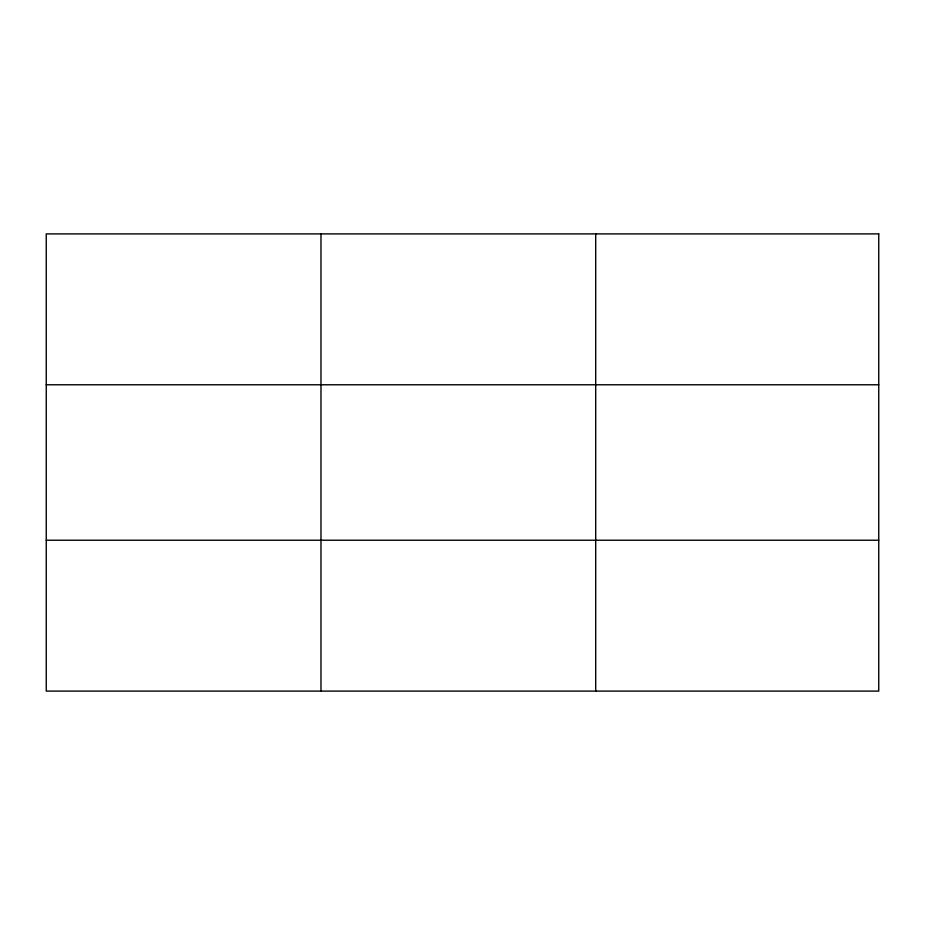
<?xml version="1.0" encoding="UTF-8"?>
<svg xmlns="http://www.w3.org/2000/svg" width="925" height="925" viewBox="0 0 925 925"><rect width="100%" height="100%" fill="white"/><g stroke="black" fill="none" stroke-linecap="round" stroke-linejoin="round"><path stroke-width="1.39" d="M320.975 691.102L320.975 233.898M595.7 691.102L595.7 233.898M46.25 384.777L878.75 384.777M46.25 540.223L878.75 540.223M878.75 233.898L878.75 691.102L46.25 691.102L46.25 233.898L878.75 233.898"/></g></svg>
